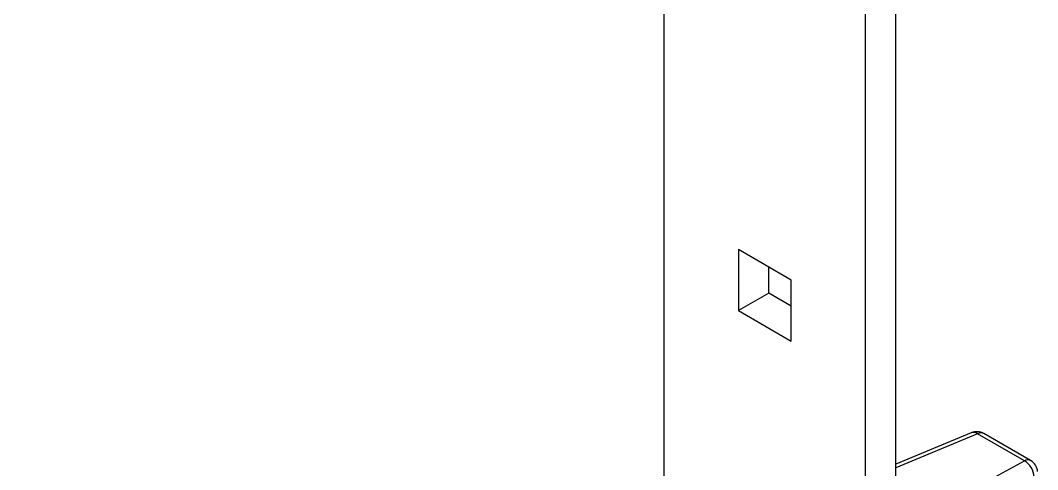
# Model space of a CAD drawing. Extents: x 16.7 to 113.1, y 4.5 to 84.5.
# Drawn here: x 25.007 to 29.472, y 71.348 to 73.321 of the extents above; entities that cross this region are included whole.
import ezdxf

# ---------------------------------------------------------------- set-up
doc = ezdxf.new("R2010")
doc.units = 0
doc.header["$MEASUREMENT"] = 0
doc.layers.add('OBJECT', color=7, linetype='CONTINUOUS')

msp = doc.modelspace()

# ---------------------------------------------------------------- linework, layer by layer
at = {"layer": 'OBJECT'}
for p, q in [((28.8497, 69.2652), (28.8497, 75.0052)), ((28.7167, 69.4191), (28.7167, 74.9285)), ((27.8328, 69.8933), (27.8328, 74.2796)), ((28.3907, 72.1804), (28.1588, 72.3143)), ((28.1588, 72.3143), (28.1588, 72.0465)), ((28.2918, 72.1232), (28.2918, 72.2376)), ((28.3907, 71.9126), (28.3907, 72.1804)), ((28.2918, 72.1232), (28.1588, 72.0465)), ((28.3907, 72.0661), (28.2918, 72.1232)), ((28.1588, 72.0465), (28.3907, 71.9126)), ((29.1804, 71.51), (28.8497, 71.3724)), ((29.2082, 71.5054), (28.8497, 71.3561)), ((29.4134, 71.3869), (29.2082, 71.5054)), ((29.4408, 71.388), (29.2356, 71.5065)), ((29.0813, 71.2062), (29.4134, 71.3869))]:
    msp.add_line(p, q, dxfattribs=at)
for centre, radius, start, end in [((29.2044, 71.4523), 0.0625, 60.0027, 112.599), ((29.1899, 71.4814), 0.0301, 52.6115, 108.492), ((29.2229, 71.4803), 0.0291, 64.1049, 120.3465), ((29.4281, 71.3618), 0.0291, 64.1049, 120.3465), ((29.3699, 71.312), 0.0867, 2.7369, 59.8423), ((29.4096, 71.3339), 0.0625, 5.333, 60.0027)]:
    msp.add_arc(centre, radius, start, end, dxfattribs=at)
msp.add_open_spline([(26.4374, 70.3409), (26.3942, 70.3629), (26.1555, 70.4845), (25.7165, 70.6944), (25.1209, 70.9701), (24.5205, 71.2321), (24.0761, 71.4195), (23.8308, 71.5157), (23.7881, 71.5324)], degree=3, knots=[0, 0, 0, 0, 0.050029, 0.27586, 0.501567, 0.727114, 0.952463, 1, 1, 1, 1], dxfattribs=at)

doc.saveas('drawing.dxf')
